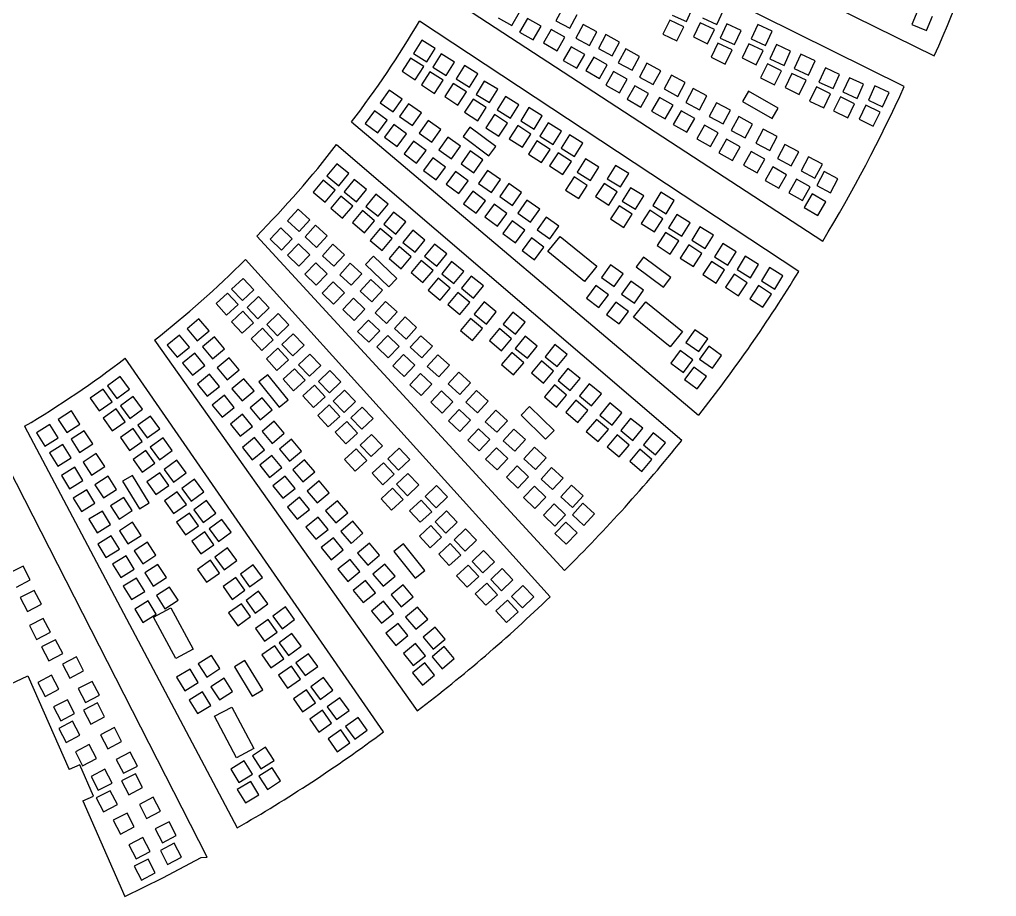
# Model space of a CAD drawing. Extents: x -234 to 632, y -244 to 547.
# Drawn here: x 349.9 to 598.8, y -241.4 to -17.9 of the extents above; entities that cross this region are included whole.
import ezdxf

# ---------------------------------------------------------------- set-up
doc = ezdxf.new("R2010")
doc.units = 0
doc.layers.get('0').update_dxf_attribs({"linetype": 'CONTINUOUS'})

msp = doc.modelspace()

# ---------------------------------------------------------------- linework, layer by layer
at = {"color": 7, "linetype": 'CONTINUOUS'}
for p, q in [((479.02, 24.02), (582.95, -27.07)), ((575.33, -34.9), (471.57, 16.55)), ((457.56, -11.04), (554.53, -74.37)), ((488.46, -14.66), (486.58, -18.19)), ((519.79, -18.39), (521.47, -14.76)), ((475.32, -19.42), (477.29, -15.94)), ((490.11, -20.07), (491.99, -16.54)), ((516.16, -16.72), (519.79, -18.39)), ((523.95, -17.41), (527.58, -19.09)), ((527.58, -19.09), (529.26, -15.45)), ((578.79, -15.46), (577.26, -19.15)), ((580.96, -20.69), (582.49, -16.99)), ((548.43, -82.12), (451.79, -18.29)), ((471.84, -17.45), (475.32, -19.42)), ((479.28, -17.57), (477.31, -21.05)), ((482.76, -19.54), (479.28, -17.57)), ((480.79, -23.02), (482.76, -19.54)), ((486.58, -18.19), (490.11, -20.07)), ((493.49, -19.1), (491.6, -22.63)), ((497.02, -20.99), (493.49, -19.1)), ((515.56, -17.98), (513.81, -21.58)), ((519.16, -19.74), (515.56, -17.98)), ((517.4, -23.33), (519.16, -19.74)), ((523.35, -18.68), (521.6, -22.27)), ((526.94, -20.43), (523.35, -18.68)), ((530.12, -18.95), (528.45, -22.59)), ((533.75, -20.63), (530.12, -18.95)), ((538.01, -19.14), (536.33, -22.78)), ((541.64, -20.82), (538.01, -19.14)), ((577.26, -19.15), (580.96, -20.69)), ((477.31, -21.05), (480.79, -23.02)), ((485.38, -20.36), (483.41, -23.84)), ((488.86, -22.33), (485.38, -20.36)), ((486.89, -25.81), (488.86, -22.33)), ((495.13, -24.52), (497.02, -20.99)), ((499.26, -21.71), (497.38, -25.24)), ((502.79, -23.59), (499.26, -21.71)), ((513.81, -21.58), (517.4, -23.33)), ((521.6, -22.27), (525.19, -24.02)), ((525.19, -24.02), (526.94, -20.43)), ((532.08, -24.26), (533.75, -20.63)), ((539.96, -24.45), (541.64, -20.82)), ((452.4, -23.1), (450.29, -26.5)), ((455.8, -25.21), (452.4, -23.1)), ((483.41, -23.84), (486.89, -25.81)), ((490.41, -24.81), (488.44, -28.29)), ((493.89, -26.78), (490.41, -24.81)), ((491.6, -22.63), (495.13, -24.52)), ((500.91, -27.12), (502.79, -23.59)), ((527.85, -23.85), (526.09, -27.45)), ((531.44, -25.61), (527.85, -23.85)), ((528.45, -22.59), (532.08, -24.26)), ((535.73, -24.04), (533.98, -27.64)), ((539.33, -25.79), (535.73, -24.04)), ((536.33, -22.78), (539.96, -24.45)), ((542.72, -24.26), (541.05, -27.89)), ((546.36, -25.93), (542.72, -24.26)), ((450.29, -26.5), (453.69, -28.61)), ((453.69, -28.61), (455.8, -25.21)), ((457.34, -26.58), (455.23, -29.98)), ((460.73, -28.69), (457.34, -26.58)), ((491.92, -30.26), (493.89, -26.78)), ((497.38, -25.24), (500.91, -27.12)), ((504.34, -25.37), (502.46, -28.9)), ((507.87, -27.26), (504.34, -25.37)), ((505.99, -30.79), (507.87, -27.26)), ((529.69, -29.2), (531.44, -25.61)), ((537.57, -29.39), (539.33, -25.79)), ((544.68, -29.56), (546.36, -25.93)), ((548.96, -26.7), (547.29, -30.34)), ((552.6, -28.38), (548.96, -26.7)), ((449.53, -27.69), (447.35, -31.04)), ((452.89, -29.87), (449.53, -27.69)), ((450.71, -33.22), (452.89, -29.87)), ((458.62, -32.09), (460.73, -28.69)), ((463.28, -29.56), (461.17, -32.96)), ((466.68, -31.67), (463.28, -29.56)), ((488.44, -28.29), (491.92, -30.26)), ((496.18, -27.41), (494.21, -30.89)), ((499.66, -29.38), (496.18, -27.41)), ((497.69, -32.86), (499.66, -29.38)), ((502.46, -28.9), (505.99, -30.79)), ((509.74, -29.02), (507.85, -32.55)), ((513.27, -30.9), (509.74, -29.02)), ((526.09, -27.45), (529.69, -29.2)), ((533.98, -27.64), (537.57, -29.39)), ((540.45, -29.16), (538.7, -32.75)), ((544.04, -30.91), (540.45, -29.16)), ((541.05, -27.89), (544.68, -29.56)), ((550.92, -32.01), (552.6, -28.38)), ((447.35, -31.04), (450.71, -33.22)), ((454.47, -31.16), (452.29, -34.52)), ((457.83, -33.34), (454.47, -31.16)), ((455.23, -29.98), (458.62, -32.09)), ((464.57, -35.07), (466.68, -31.67)), ((494.21, -30.89), (497.69, -32.86)), ((501.26, -31.08), (499.29, -34.56)), ((504.75, -33.05), (501.26, -31.08)), ((511.38, -34.43), (513.27, -30.9)), ((515.99, -32.02), (514.11, -35.55)), ((519.52, -33.91), (515.99, -32.02)), ((542.29, -34.5), (544.04, -30.91)), ((546.69, -31.6), (544.94, -35.2)), ((550.28, -33.35), (546.69, -31.6)), ((547.29, -30.34), (550.92, -32.01)), ((555.22, -30.15), (553.54, -33.79)), ((558.85, -31.83), (555.22, -30.15)), ((557.17, -35.46), (558.85, -31.83)), ((452.29, -34.52), (455.65, -36.7)), ((455.65, -36.7), (457.83, -33.34)), ((460.42, -34.14), (458.24, -37.49)), ((463.77, -36.32), (460.42, -34.14)), ((461.17, -32.96), (464.57, -35.07)), ((468.32, -33.53), (466.21, -36.93)), ((471.72, -35.64), (468.32, -33.53)), ((499.29, -34.56), (502.78, -36.53)), ((502.78, -36.53), (504.75, -33.05)), ((506.66, -34.72), (504.69, -38.2)), ((510.14, -36.69), (506.66, -34.72)), ((507.85, -32.55), (511.38, -34.43)), ((517.64, -37.44), (519.52, -33.91)), ((538.7, -32.75), (542.29, -34.5)), ((548.53, -36.95), (550.28, -33.35)), ((553.54, -33.79), (557.17, -35.46)), ((561.33, -32.68), (559.65, -36.31)), ((564.96, -34.35), (561.33, -32.68)), ((563.28, -37.99), (564.96, -34.35)), ((567.84, -34.8), (566.16, -38.43)), ((571.47, -36.48), (567.84, -34.8)), ((444.1, -35.85), (441.79, -39.12)), ((447.37, -38.16), (444.1, -35.85)), ((461.59, -39.67), (463.77, -36.32)), ((466.21, -36.93), (469.61, -39.04)), ((469.61, -39.04), (471.72, -35.64)), ((508.17, -40.17), (510.14, -36.69)), ((514.11, -35.55), (517.64, -37.44)), ((521.52, -35.46), (519.63, -38.99)), ((525.05, -37.34), (521.52, -35.46)), ((535.61, -36.09), (534.08, -38.77)), ((543.18, -40.42), (535.61, -36.09)), ((544.94, -35.2), (548.53, -36.95)), ((552.94, -35.05), (551.19, -38.65)), ((556.54, -36.8), (552.94, -35.05)), ((554.78, -40.4), (556.54, -36.8)), ((559.65, -36.31), (563.28, -37.99)), ((569.8, -40.11), (571.47, -36.48)), ((441.79, -39.12), (445.06, -41.43)), ((445.06, -41.43), (447.37, -38.16)), ((449.04, -39.33), (446.73, -42.6)), ((452.31, -41.63), (449.04, -39.33)), ((458.24, -37.49), (461.59, -39.67)), ((465.46, -38.12), (463.28, -41.47)), ((468.81, -40.3), (465.46, -38.12)), ((473.74, -37.52), (471.63, -40.92)), ((477.14, -39.63), (473.74, -37.52)), ((475.03, -43.03), (477.14, -39.63)), ((504.69, -38.2), (508.17, -40.17)), ((512.91, -37.73), (510.94, -41.21)), ((516.4, -39.7), (512.91, -37.73)), ((514.43, -43.18), (516.4, -39.7)), ((519.63, -38.99), (523.16, -40.87)), ((523.16, -40.87), (525.05, -37.34)), ((527.51, -39.06), (525.63, -42.59)), ((531.04, -40.95), (527.51, -39.06)), ((534.08, -38.77), (541.64, -43.1)), ((551.19, -38.65), (554.78, -40.4)), ((559.05, -37.58), (557.3, -41.17)), ((562.65, -39.33), (559.05, -37.58)), ((560.9, -42.93), (562.65, -39.33)), ((565.56, -39.7), (563.81, -43.3)), ((569.16, -41.45), (565.56, -39.7)), ((566.16, -38.43), (569.8, -40.11)), ((440.34, -41.13), (437.96, -44.35)), ((443.55, -43.52), (440.34, -41.13)), ((450, -44.9), (452.31, -41.63)), ((463.28, -41.47), (466.63, -43.65)), ((466.63, -43.65), (468.81, -40.3)), ((470.88, -42.1), (468.7, -45.45)), ((474.23, -44.28), (470.88, -42.1)), ((471.63, -40.92), (475.03, -43.03)), ((479.69, -40.31), (477.58, -43.71)), ((483.09, -42.42), (479.69, -40.31)), ((510.94, -41.21), (514.43, -43.18)), ((518.44, -41.16), (516.47, -44.64)), ((521.92, -43.13), (518.44, -41.16)), ((529.16, -44.47), (531.04, -40.95)), ((541.64, -43.1), (543.18, -40.42)), ((557.3, -41.17), (560.9, -42.93)), ((567.41, -45.05), (569.16, -41.45)), ((434.5, -43.94), (522.93, -118.72)), ((437.96, -44.35), (441.17, -46.73)), ((441.17, -46.73), (443.55, -43.52)), ((445.28, -44.61), (442.89, -47.82)), ((448.49, -46.99), (445.28, -44.61)), ((446.73, -42.6), (450, -44.9)), ((454.01, -43.57), (451.71, -46.84)), ((457.28, -45.88), (454.01, -43.57)), ((472.05, -47.63), (474.23, -44.28)), ((477.58, -43.71), (480.98, -45.82)), ((480.98, -45.82), (483.09, -42.42)), ((484.58, -44.21), (482.47, -47.61)), ((487.98, -46.32), (484.58, -44.21)), ((516.47, -44.64), (519.95, -46.61)), ((519.95, -46.61), (521.92, -43.13)), ((524.43, -44.77), (522.46, -48.25)), ((527.91, -46.74), (524.43, -44.77)), ((525.63, -42.59), (529.16, -44.47)), ((533.14, -42.62), (531.25, -46.15)), ((536.67, -44.51), (533.14, -42.62)), ((534.78, -48.03), (536.67, -44.51)), ((563.81, -43.3), (567.41, -45.05)), ((446.11, -50.2), (448.49, -46.99)), ((451.71, -46.84), (454.98, -49.15)), ((454.98, -49.15), (457.28, -45.88)), ((464.66, -45.31), (462.91, -47.64)), ((471.24, -50.23), (464.66, -45.31)), ((468.7, -45.45), (472.05, -47.63)), ((476.83, -44.9), (474.65, -48.25)), ((480.19, -47.08), (476.83, -44.9)), ((478.01, -50.43), (480.19, -47.08)), ((485.87, -49.72), (487.98, -46.32)), ((490.01, -47.25), (487.9, -50.64)), ((493.41, -49.36), (490.01, -47.25)), ((525.94, -50.22), (527.91, -46.74)), ((531.25, -46.15), (534.78, -48.03)), ((539.39, -45.82), (537.51, -49.35)), ((542.92, -47.7), (539.39, -45.82)), ((518.6, -125.16), (430.69, -49.76)), ((442.89, -47.82), (446.11, -50.2)), ((450.26, -48.86), (447.87, -52.07)), ((453.47, -51.24), (450.26, -48.86)), ((459, -47.82), (456.7, -51.09)), ((462.27, -50.12), (459, -47.82)), ((462.91, -47.64), (469.49, -52.57)), ((474.65, -48.25), (478.01, -50.43)), ((481.72, -48.79), (479.54, -52.15)), ((485.07, -50.97), (481.72, -48.79)), ((482.47, -47.61), (485.87, -49.72)), ((491.3, -52.75), (493.41, -49.36)), ((522.46, -48.25), (525.94, -50.22)), ((530.06, -48.33), (528.09, -51.81)), ((533.54, -50.29), (530.06, -48.33)), ((537.51, -49.35), (541.04, -51.23)), ((541.04, -51.23), (542.92, -47.7)), ((544.89, -49.73), (543.01, -53.26)), ((548.42, -51.62), (544.89, -49.73)), ((447.87, -52.07), (451.08, -54.45)), ((451.08, -54.45), (453.47, -51.24)), ((456.7, -51.09), (459.97, -53.39)), ((459.97, -53.39), (462.27, -50.12)), ((464.71, -51.34), (462.41, -54.61)), ((467.98, -53.64), (464.71, -51.34)), ((469.49, -52.57), (471.24, -50.23)), ((479.54, -52.15), (482.89, -54.33)), ((482.89, -54.33), (485.07, -50.97)), ((487.14, -51.83), (484.96, -55.18)), ((490.5, -54.01), (487.14, -51.83)), ((487.9, -50.64), (491.3, -52.75)), ((528.09, -51.81), (531.57, -53.78)), ((531.57, -53.78), (533.54, -50.29)), ((536.31, -51.52), (534.34, -55.01)), ((539.79, -53.49), (536.31, -51.52)), ((546.54, -55.15), (548.42, -51.62)), ((430.7, -54.61), (428.18, -57.72)), ((433.8, -57.13), (430.7, -54.61)), ((455.24, -53.1), (452.86, -56.31)), ((458.46, -55.48), (455.24, -53.1)), ((462.41, -54.61), (465.68, -56.91)), ((465.68, -56.91), (467.98, -53.64)), ((488.32, -57.36), (490.5, -54.01)), ((494.06, -53.39), (491.95, -56.79)), ((497.46, -55.5), (494.06, -53.39)), ((537.82, -56.98), (539.79, -53.49)), ((543.01, -53.26), (546.54, -55.15)), ((550.91, -52.87), (549.03, -56.4)), ((554.44, -54.76), (550.91, -52.87)), ((552.56, -58.28), (554.44, -54.76)), ((431.29, -60.24), (433.8, -57.13)), ((452.86, -56.31), (456.07, -58.69)), ((456.07, -58.69), (458.46, -55.48)), ((460.96, -56.62), (458.57, -59.84)), ((464.17, -59.01), (460.96, -56.62)), ((469.15, -56.37), (466.85, -59.64)), ((472.42, -58.67), (469.15, -56.37)), ((484.96, -55.18), (488.32, -57.36)), ((491.95, -56.79), (495.35, -58.9)), ((495.35, -58.9), (497.46, -55.5)), ((501.7, -55.04), (499.59, -58.44)), ((505.1, -57.15), (501.7, -55.04)), ((502.99, -60.55), (505.1, -57.15)), ((534.34, -55.01), (537.82, -56.98)), ((541.81, -55.44), (539.84, -58.92)), ((545.29, -57.41), (541.81, -55.44)), ((549.03, -56.4), (552.56, -58.28)), ((554.89, -56.63), (553.01, -60.16)), ((558.42, -58.51), (554.89, -56.63)), ((427.28, -58.8), (424.7, -61.85)), ((430.34, -61.38), (427.28, -58.8)), ((428.18, -57.72), (431.29, -60.24)), ((435.16, -58.67), (432.64, -61.78)), ((438.27, -61.19), (435.16, -58.67)), ((461.79, -62.22), (464.17, -59.01)), ((466.85, -59.64), (470.12, -61.94)), ((470.12, -61.94), (472.42, -58.67)), ((474.56, -59.67), (472.26, -62.94)), ((477.83, -61.97), (474.56, -59.67)), ((491.19, -57.98), (489.01, -61.33)), ((494.55, -60.16), (491.19, -57.98)), ((498.84, -59.62), (496.66, -62.97)), ((502.19, -61.8), (498.84, -59.62)), ((499.59, -58.44), (502.99, -60.55)), ((539.84, -58.92), (543.32, -60.89)), ((543.32, -60.89), (545.29, -57.41)), ((547.83, -58.58), (545.87, -62.06)), ((551.32, -60.55), (547.83, -58.58)), ((556.54, -62.04), (558.42, -58.51)), ((424.7, -61.85), (427.76, -64.44)), ((427.76, -64.44), (430.34, -61.38)), ((432.64, -61.78), (435.75, -64.3)), ((435.75, -64.3), (438.27, -61.19)), ((458.57, -59.84), (461.79, -62.22)), ((465.4, -61.65), (463.01, -64.86)), ((468.61, -64.04), (465.4, -61.65)), ((475.53, -65.24), (477.83, -61.97)), ((489.01, -61.33), (492.37, -63.51)), ((492.37, -63.51), (494.55, -60.16)), ((500.01, -65.15), (502.19, -61.8)), ((505.53, -60.73), (503.42, -64.13)), ((508.93, -62.84), (505.53, -60.73)), ((513.33, -61.89), (511.22, -65.28)), ((516.73, -64), (513.33, -61.89)), ((545.87, -62.06), (549.35, -64.03)), ((549.35, -64.03), (551.32, -60.55)), ((553.01, -60.16), (556.54, -62.04)), ((431.75, -62.86), (429.17, -65.92)), ((434.8, -65.45), (431.75, -62.86)), ((440.69, -62.37), (438.17, -65.48)), ((443.79, -64.89), (440.69, -62.37)), ((466.23, -67.25), (468.61, -64.04)), ((472.26, -62.94), (475.53, -65.24)), ((479.16, -63.93), (476.85, -67.2)), ((482.43, -66.23), (479.16, -63.93)), ((496.66, -62.97), (500.01, -65.15)), ((503.42, -64.13), (506.82, -66.24)), ((506.82, -66.24), (508.93, -62.84)), ((514.62, -67.39), (516.73, -64)), ((551.81, -62.33), (549.84, -65.81)), ((555.29, -64.3), (551.81, -62.33)), ((553.32, -67.78), (555.29, -64.3)), ((420.87, -66.22), (418.17, -69.18)), ((423.83, -68.92), (420.87, -66.22)), ((429.17, -65.92), (432.22, -68.5)), ((432.22, -68.5), (434.8, -65.45)), ((437.27, -66.56), (434.69, -69.62)), ((440.33, -69.14), (437.27, -66.56)), ((438.17, -65.48), (441.28, -68)), ((441.28, -68), (443.79, -64.89)), ((445.19, -66.95), (442.68, -70.05)), ((448.3, -69.46), (445.19, -66.95)), ((463.01, -64.86), (466.23, -67.25)), ((470.81, -64.95), (468.42, -68.16)), ((474.02, -67.33), (470.81, -64.95)), ((476.85, -67.2), (480.12, -69.5)), ((480.12, -69.5), (482.43, -66.23)), ((502.67, -65.31), (500.49, -68.67)), ((506.02, -67.49), (502.67, -65.31)), ((510.47, -66.47), (508.29, -69.82)), ((513.82, -68.65), (510.47, -66.47)), ((511.22, -65.28), (514.62, -67.39)), ((549.84, -65.81), (553.32, -67.78)), ((418.17, -69.18), (421.13, -71.87)), ((421.13, -71.87), (423.83, -68.92)), ((434.69, -69.62), (437.75, -72.2)), ((437.75, -72.2), (440.33, -69.14)), ((445.78, -72.57), (448.3, -69.46)), ((468.42, -68.16), (471.64, -70.54)), ((471.64, -70.54), (474.02, -67.33)), ((475.4, -69.21), (473.01, -72.42)), ((478.61, -71.59), (475.4, -69.21)), ((484.06, -68.21), (481.76, -71.48)), ((487.33, -70.51), (484.06, -68.21)), ((500.49, -68.67), (503.84, -70.85)), ((503.84, -70.85), (506.02, -67.49)), ((511.64, -72), (513.82, -68.65)), ((517.38, -67.54), (515.27, -70.94)), ((520.78, -69.65), (517.38, -67.54)), ((518.67, -73.05), (520.78, -69.65)), ((416.48, -70.99), (413.72, -73.88)), ((419.37, -73.76), (416.48, -70.99)), ((425.33, -70.29), (422.64, -73.24)), ((428.29, -72.98), (425.33, -70.29)), ((441.78, -71.14), (439.2, -74.19)), ((444.84, -73.72), (441.78, -71.14)), ((442.68, -70.05), (445.78, -72.57)), ((450.07, -71.58), (447.55, -74.68)), ((453.18, -74.09), (450.07, -71.58)), ((476.23, -74.81), (478.61, -71.59)), ((481.76, -71.48), (485.03, -73.78)), ((485.03, -73.78), (487.33, -70.51)), ((508.29, -69.82), (511.64, -72)), ((514.52, -72.12), (512.34, -75.48)), ((517.87, -74.3), (514.52, -72.12)), ((515.27, -70.94), (518.67, -73.05)), ((523.27, -70.74), (521.16, -74.14)), ((526.67, -72.85), (523.27, -70.74)), ((410.33, -73.05), (488.74, -158.29)), ((413.72, -73.88), (416.61, -76.65)), ((416.61, -76.65), (419.37, -73.76)), ((422.64, -73.24), (425.6, -75.94)), ((425.6, -75.94), (428.29, -72.98)), ((439.2, -74.19), (442.25, -76.77)), ((442.25, -76.77), (444.84, -73.72)), ((450.66, -77.2), (453.18, -74.09)), ((473.01, -72.42), (476.23, -74.81)), ((480.3, -73.49), (477.92, -76.7)), ((483.52, -75.87), (480.3, -73.49)), ((484.5, -77.03), (487.65, -73.15)), ((487.65, -73.15), (496.96, -80.72)), ((515.69, -77.66), (517.87, -74.3)), ((521.16, -74.14), (524.56, -76.25)), ((524.56, -76.25), (526.67, -72.85)), ((420.95, -75.06), (418.18, -77.95)), ((423.84, -77.82), (420.95, -75.06)), ((429.74, -75.12), (427.05, -78.08)), ((432.7, -77.82), (429.74, -75.12)), ((446.66, -75.76), (444.08, -78.82)), ((449.71, -78.35), (446.66, -75.76)), ((447.55, -74.68), (450.66, -77.2)), ((455.63, -75.09), (453.11, -78.2)), ((458.74, -77.61), (455.63, -75.09)), ((477.92, -76.7), (481.13, -79.09)), ((481.13, -79.09), (483.52, -75.87)), ((493.81, -84.6), (484.5, -77.03)), ((512.34, -75.48), (515.69, -77.66)), ((520.41, -75.32), (518.23, -78.67)), ((523.77, -77.5), (520.41, -75.32)), ((529.05, -74.93), (526.94, -78.33)), ((532.45, -77.04), (529.05, -74.93)), ((530.34, -80.44), (532.45, -77.04)), ((485.07, -165.02), (407.45, -79.06)), ((418.18, -77.95), (421.07, -80.71)), ((421.07, -80.71), (423.84, -77.82)), ((427.05, -78.08), (430, -80.77)), ((430, -80.77), (432.7, -77.82)), ((440.09, -78.17), (438.06, -80.27)), ((446.01, -83.88), (440.09, -78.17)), ((444.08, -78.82), (447.13, -81.4)), ((447.13, -81.4), (449.71, -78.35)), ((452.22, -79.28), (449.64, -82.34)), ((455.27, -81.87), (452.22, -79.28)), ((453.11, -78.2), (456.22, -80.72)), ((456.22, -80.72), (458.74, -77.61)), ((459.99, -79.57), (457.47, -82.68)), ((463.1, -82.09), (459.99, -79.57)), ((508.86, -78.41), (507.01, -80.88)), ((515.84, -83.63), (508.86, -78.41)), ((518.23, -78.67), (521.59, -80.85)), ((521.59, -80.85), (523.77, -77.5)), ((526.19, -79.51), (524.01, -82.87)), ((529.55, -81.69), (526.19, -79.51)), ((526.94, -78.33), (530.34, -80.44)), ((534.81, -78.19), (532.7, -81.59)), ((538.21, -80.3), (534.81, -78.19)), ((425.35, -79.89), (422.59, -82.78)), ((428.24, -82.66), (425.35, -79.89)), ((434.16, -79.95), (431.47, -82.91)), ((437.12, -82.65), (434.16, -79.95)), ((438.06, -80.27), (443.98, -85.98)), ((452.69, -84.92), (455.27, -81.87)), ((460.58, -85.19), (463.1, -82.09)), ((496.96, -80.72), (493.81, -84.6)), ((500.46, -80.36), (498.16, -83.63)), ((503.73, -82.67), (500.46, -80.36)), ((507.01, -80.88), (513.99, -86.1)), ((527.37, -85.05), (529.55, -81.69)), ((532.7, -81.59), (536.1, -83.7)), ((536.1, -83.7), (538.21, -80.3)), ((541.01, -81.1), (538.9, -84.49)), ((544.41, -83.2), (541.01, -81.1)), ((406.84, -83.87), (403.94, -86.63)), ((409.6, -86.76), (406.84, -83.87)), ((422.59, -82.78), (425.48, -85.55)), ((425.48, -85.55), (428.24, -82.66)), ((431.47, -82.91), (434.42, -85.6)), ((434.42, -85.6), (437.12, -82.65)), ((439.39, -84.16), (436.69, -87.12)), ((442.35, -86.86), (439.39, -84.16)), ((443.98, -85.98), (446.01, -83.88)), ((449.64, -82.34), (452.69, -84.92)), ((456.58, -83.76), (454, -86.81)), ((459.63, -86.34), (456.58, -83.76)), ((457.47, -82.68), (460.58, -85.19)), ((465, -83.26), (462.48, -86.37)), ((468.1, -85.78), (465, -83.26)), ((498.16, -83.63), (501.43, -85.94)), ((501.43, -85.94), (503.73, -82.67)), ((505.61, -84.59), (503.31, -87.86)), ((508.88, -86.89), (505.61, -84.59)), ((513.99, -86.1), (515.84, -83.63)), ((524.01, -82.87), (527.37, -85.05)), ((531.95, -82.77), (529.77, -86.12)), ((535.3, -84.95), (531.95, -82.77)), ((538.9, -84.49), (542.3, -86.6)), ((542.3, -86.6), (544.41, -83.2)), ((403.94, -86.63), (406.71, -89.52)), ((406.71, -89.52), (409.6, -86.76)), ((429.77, -84.72), (427.01, -87.61)), ((432.66, -87.49), (429.77, -84.72)), ((439.65, -89.81), (442.35, -86.86)), ((454, -86.81), (457.05, -89.4)), ((457.05, -89.4), (459.63, -86.34)), ((462.48, -86.37), (465.59, -88.89)), ((465.59, -88.89), (468.1, -85.78)), ((496.71, -85.64), (494.32, -88.86)), ((499.92, -88.03), (496.71, -85.64)), ((506.58, -90.16), (508.88, -86.89)), ((529.77, -86.12), (533.12, -88.3)), ((533.12, -88.3), (535.3, -84.95)), ((538.15, -85.68), (535.97, -89.03)), ((541.5, -87.86), (538.15, -85.68)), ((402.92, -87.59), (399.97, -90.29)), ((405.62, -90.54), (402.92, -87.59)), ((410.75, -88.47), (407.86, -91.23)), ((413.51, -91.36), (410.75, -88.47)), ((427.01, -87.61), (429.9, -90.38)), ((429.9, -90.38), (432.66, -87.49)), ((435, -88.93), (432.23, -91.82)), ((437.89, -91.7), (435, -88.93)), ((436.69, -87.12), (439.65, -89.81)), ((461.58, -87.45), (459, -90.5)), ((464.64, -90.03), (461.58, -87.45)), ((494.32, -88.86), (497.53, -91.24)), ((497.53, -91.24), (499.92, -88.03)), ((503.31, -87.86), (506.58, -90.16)), ((535.97, -89.03), (539.32, -91.21)), ((539.32, -91.21), (541.5, -87.86)), ((399.97, -90.29), (402.67, -93.24)), ((402.67, -93.24), (405.62, -90.54)), ((407.86, -91.23), (410.62, -94.12)), ((410.62, -94.12), (413.51, -91.36)), ((432.23, -91.82), (435.12, -94.59)), ((435.12, -94.59), (437.89, -91.7)), ((443.17, -89.71), (440.47, -92.67)), ((446.12, -92.4), (443.17, -89.71)), ((459, -90.5), (462.06, -93.09)), ((462.06, -93.09), (464.64, -90.03)), ((468.25, -89.86), (465.73, -92.97)), ((471.35, -92.38), (468.25, -89.86)), ((501.85, -89.87), (499.47, -93.08)), ((505.07, -92.25), (501.85, -89.87)), ((506.33, -93.72), (509.49, -89.84)), ((509.49, -89.84), (518.8, -97.41)), ((395.61, -94.14), (392.57, -96.73)), ((398.2, -97.18), (395.61, -94.14)), ((406.83, -92.19), (403.88, -94.89)), ((409.53, -95.14), (406.83, -92.19)), ((415.76, -92.84), (412.87, -95.6)), ((418.52, -95.73), (415.76, -92.84)), ((438.78, -94.48), (436.01, -97.37)), ((441.67, -97.24), (438.78, -94.48)), ((440.47, -92.67), (443.43, -95.36)), ((443.43, -95.36), (446.12, -92.4)), ((448.12, -93.65), (445.43, -96.61)), ((451.08, -96.35), (448.12, -93.65)), ((464.83, -94.05), (462.25, -97.11)), ((467.89, -96.64), (464.83, -94.05)), ((465.73, -92.97), (468.84, -95.49)), ((468.84, -95.49), (471.35, -92.38)), ((475.62, -92.45), (473.11, -95.56)), ((478.73, -94.97), (475.62, -92.45)), ((499.47, -93.08), (502.68, -95.46)), ((502.68, -95.46), (505.07, -92.25)), ((515.65, -101.29), (506.33, -93.72)), ((392.57, -96.73), (395.16, -99.77)), ((403.88, -94.89), (406.58, -97.84)), ((406.58, -97.84), (409.53, -95.14)), ((411.84, -96.56), (408.89, -99.26)), ((414.54, -99.51), (411.84, -96.56)), ((412.87, -95.6), (415.63, -98.49)), ((415.63, -98.49), (418.52, -95.73)), ((445.43, -96.61), (448.39, -99.3)), ((448.39, -99.3), (451.08, -96.35)), ((465.31, -99.69), (467.89, -96.64)), ((472.21, -96.64), (469.63, -99.7)), ((475.27, -99.22), (472.21, -96.64)), ((473.11, -95.56), (476.22, -98.08)), ((476.22, -98.08), (478.73, -94.97)), ((521.99, -96.95), (519.69, -100.22)), ((525.26, -99.25), (521.99, -96.95)), ((390.65, -98.31), (387.54, -100.83)), ((393.17, -101.42), (390.65, -98.31)), ((395.16, -99.77), (398.2, -97.18)), ((399.53, -98.74), (396.48, -101.33)), ((402.12, -101.78), (399.53, -98.74)), ((408.89, -99.26), (411.59, -102.21)), ((411.59, -102.21), (414.54, -99.51)), ((419.65, -97.95), (416.76, -100.71)), ((422.41, -100.84), (419.65, -97.95)), ((436.01, -97.37), (438.9, -100.13)), ((438.9, -100.13), (441.67, -97.24)), ((443.73, -98.42), (440.97, -101.31)), ((446.62, -101.19), (443.73, -98.42)), ((452.15, -98.46), (449.45, -101.41)), ((455.1, -101.15), (452.15, -98.46)), ((462.25, -97.11), (465.31, -99.69)), ((472.69, -102.28), (475.27, -99.22)), ((478.71, -98.58), (476.19, -101.69)), ((481.82, -101.09), (478.71, -98.58)), ((518.8, -97.41), (515.65, -101.29)), ((522.96, -102.52), (525.26, -99.25)), ((384.29, -99.57), (451.23, -194.08)), ((387.54, -100.83), (390.06, -103.94)), ((390.06, -103.94), (393.17, -101.42)), ((396.48, -101.33), (399.07, -104.37)), ((399.07, -104.37), (402.12, -101.78)), ((415.73, -101.67), (412.78, -104.37)), ((418.43, -104.62), (415.73, -101.67)), ((416.76, -100.71), (419.52, -103.6)), ((419.52, -103.6), (422.41, -100.84)), ((440.97, -101.31), (443.86, -104.08)), ((443.86, -104.08), (446.62, -101.19)), ((449.45, -101.41), (452.41, -104.11)), ((452.41, -104.11), (455.1, -101.15)), ((469.63, -99.7), (472.69, -102.28)), ((476.19, -101.69), (479.3, -104.2)), ((479.3, -104.2), (481.82, -101.09)), ((486.31, -100.7), (483.79, -103.81)), ((489.41, -103.22), (486.31, -100.7)), ((519.69, -100.22), (522.96, -102.52)), ((525.48, -101.16), (523.17, -104.43)), ((528.75, -103.47), (525.48, -101.16)), ((442.65, -199.47), (376.79, -104.2)), ((394.57, -102.91), (391.46, -105.42)), ((397.08, -106.02), (394.57, -102.91)), ((403.28, -104.09), (400.24, -106.68)), ((405.87, -107.14), (403.28, -104.09)), ((412.78, -104.37), (415.48, -107.32)), ((423.9, -103.16), (421, -105.92)), ((426.66, -106.05), (423.9, -103.16)), ((447.76, -103.23), (444.99, -106.12)), ((450.65, -105.99), (447.76, -103.23)), ((456.48, -103.32), (453.78, -106.27)), ((459.43, -106.01), (456.48, -103.32)), ((475.3, -102.77), (472.72, -105.82)), ((478.35, -105.35), (475.3, -102.77)), ((483.79, -103.81), (486.9, -106.33)), ((486.9, -106.33), (489.41, -103.22)), ((518.23, -102.23), (515.85, -105.44)), ((521.45, -104.61), (518.23, -102.23)), ((523.17, -104.43), (526.44, -106.74)), ((526.44, -106.74), (528.75, -103.47)), ((391.46, -105.42), (393.97, -108.53)), ((393.97, -108.53), (397.08, -106.02)), ((400.24, -106.68), (402.83, -109.73)), ((415.48, -107.32), (418.43, -104.62)), ((419.98, -106.88), (417.03, -109.58)), ((422.68, -109.83), (419.98, -106.88)), ((421, -105.92), (423.77, -108.81)), ((423.77, -108.81), (426.66, -106.05)), ((444.99, -106.12), (447.88, -108.88)), ((447.88, -108.88), (450.65, -105.99)), ((453.78, -106.27), (456.74, -108.97)), ((456.74, -108.97), (459.43, -106.01)), ((472.72, -105.82), (475.77, -108.4)), ((475.77, -108.4), (478.35, -105.35)), ((482.89, -104.89), (480.31, -107.94)), ((485.95, -107.47), (482.89, -104.89)), ((489.62, -106.82), (487.1, -109.92)), ((492.73, -109.33), (489.62, -106.82)), ((515.85, -105.44), (519.06, -107.82)), ((519.06, -107.82), (521.45, -104.61)), ((521.72, -106.44), (519.34, -109.66)), ((524.93, -108.83), (521.72, -106.44)), ((375.56, -108.89), (372.34, -111.26)), ((377.93, -112.12), (375.56, -108.89)), ((398.32, -108.27), (395.21, -110.78)), ((400.84, -111.38), (398.32, -108.27)), ((402.83, -109.73), (405.87, -107.14)), ((407.05, -109.45), (404, -112.04)), ((409.64, -112.49), (407.05, -109.45)), ((413.16, -108.43), (410.88, -110.26)), ((418.3, -114.85), (413.16, -108.43)), ((428.96, -107.36), (426.07, -110.12)), ((431.73, -110.25), (428.96, -107.36)), ((452.09, -108.09), (449.32, -110.98)), ((454.98, -110.85), (452.09, -108.09)), ((461.8, -107.77), (459.11, -110.73)), ((464.76, -110.46), (461.8, -107.77)), ((480.31, -107.94), (483.37, -110.53)), ((483.37, -110.53), (485.95, -107.47)), ((490.21, -112.44), (492.73, -109.33)), ((522.55, -112.04), (524.93, -108.83)), ((372.34, -111.26), (374.7, -114.48)), ((395.21, -110.78), (397.73, -113.89)), ((397.73, -113.89), (400.84, -111.38)), ((410.88, -110.26), (416.02, -116.67)), ((417.03, -109.58), (419.73, -112.53)), ((419.73, -112.53), (422.68, -109.83)), ((425.05, -111.08), (422.1, -113.78)), ((427.75, -114.03), (425.05, -111.08)), ((426.07, -110.12), (428.84, -113.01)), ((428.84, -113.01), (431.73, -110.25)), ((449.32, -110.98), (452.21, -113.74)), ((452.21, -113.74), (454.98, -110.85)), ((459.11, -110.73), (462.06, -113.42)), ((462.06, -113.42), (464.76, -110.46)), ((486.21, -111.01), (483.63, -114.06)), ((489.26, -113.59), (486.21, -111.01)), ((487.1, -109.92), (490.21, -112.44)), ((495.07, -110.72), (492.55, -113.83)), ((498.18, -113.24), (495.07, -110.72)), ((519.34, -109.66), (522.55, -112.04)), ((371.2, -112.08), (367.92, -114.37)), ((367.92, -114.37), (370.22, -117.65)), ((373.49, -115.35), (371.2, -112.08)), ((374.7, -114.48), (377.93, -112.12)), ((378.85, -113.96), (375.62, -116.32)), ((381.21, -117.18), (378.85, -113.96)), ((402.09, -113.62), (398.98, -116.13)), ((404.61, -116.73), (402.09, -113.62)), ((404, -112.04), (406.59, -115.08)), ((406.59, -115.08), (409.64, -112.49)), ((411.7, -114.29), (408.65, -116.88)), ((414.29, -117.34), (411.7, -114.29)), ((422.1, -113.78), (424.8, -116.73)), ((424.8, -116.73), (427.75, -114.03)), ((432.72, -112.35), (429.83, -115.11)), ((435.49, -115.24), (432.72, -112.35)), ((457.41, -112.54), (454.65, -115.43)), ((460.3, -115.31), (457.41, -112.54)), ((466.31, -112.46), (463.62, -115.41)), ((469.27, -115.15), (466.31, -112.46)), ((483.63, -114.06), (486.68, -116.64)), ((486.68, -116.64), (489.26, -113.59)), ((492.55, -113.83), (495.66, -116.35)), ((495.66, -116.35), (498.18, -113.24)), ((370.22, -117.65), (373.49, -115.35)), ((375.62, -116.32), (377.99, -119.55)), ((398.98, -116.13), (401.5, -119.25)), ((401.5, -119.25), (404.61, -116.73)), ((408.65, -116.88), (411.24, -119.93)), ((416.02, -116.67), (418.3, -114.85)), ((428.81, -116.07), (425.86, -118.77)), ((431.51, -119.02), (428.81, -116.07)), ((429.83, -115.11), (432.59, -118)), ((432.59, -118), (435.49, -115.24)), ((437.22, -116.65), (434.32, -119.41)), ((439.98, -119.54), (437.22, -116.65)), ((454.65, -115.43), (457.54, -118.2)), ((457.54, -118.2), (460.3, -115.31)), ((463.62, -115.41), (466.57, -118.11)), ((466.57, -118.11), (469.27, -115.15)), ((479.81, -116.53), (477.67, -118.75)), ((486.08, -122.59), (479.81, -116.53)), ((491.66, -114.91), (489.07, -117.97)), ((494.71, -117.49), (491.66, -114.91)), ((500.28, -115.6), (497.76, -118.71)), ((503.39, -118.12), (500.28, -115.6)), ((363.11, -117.62), (359.75, -119.8)), ((365.28, -120.98), (363.11, -117.62)), ((374.48, -117.14), (371.21, -119.44)), ((371.21, -119.44), (373.51, -122.71)), ((376.78, -120.41), (374.48, -117.14)), ((377.99, -119.55), (381.21, -117.18)), ((383.25, -118.94), (380.02, -121.3)), ((385.62, -122.16), (383.25, -118.94)), ((406.74, -118.46), (403.63, -120.98)), ((409.26, -121.57), (406.74, -118.46)), ((411.24, -119.93), (414.29, -117.34)), ((425.86, -118.77), (428.56, -121.72)), ((428.56, -121.72), (431.51, -119.02)), ((434.32, -119.41), (437.09, -122.3)), ((461.92, -117.23), (459.16, -120.12)), ((464.81, -119.99), (461.92, -117.23)), ((471.23, -117.42), (468.54, -120.38)), ((474.19, -120.12), (471.23, -117.42)), ((477.67, -118.75), (483.94, -124.81)), ((489.07, -117.97), (492.13, -120.55)), ((492.13, -120.55), (494.71, -117.49)), ((497.76, -118.71), (500.87, -121.23)), ((500.87, -121.23), (503.39, -118.12)), ((351.18, -121.55), (405.34, -223.92)), ((357.65, -121.12), (354.24, -123.21)), ((359.74, -124.53), (357.65, -121.12)), ((359.75, -119.8), (361.92, -123.15)), ((361.92, -123.15), (365.28, -120.98)), ((373.51, -122.71), (376.78, -120.41)), ((380.02, -121.3), (382.39, -124.53)), ((403.63, -120.98), (406.15, -124.09)), ((406.15, -124.09), (409.26, -121.57)), ((414.74, -120.27), (411.7, -122.86)), ((417.33, -123.32), (414.74, -120.27)), ((433.3, -120.37), (430.35, -123.07)), ((436, -123.32), (433.3, -120.37)), ((437.09, -122.3), (439.98, -119.54)), ((459.16, -120.12), (462.05, -122.88)), ((462.05, -122.88), (464.81, -119.99)), ((468.54, -120.38), (471.5, -123.08)), ((471.5, -123.08), (474.19, -120.12)), ((496.87, -119.79), (494.28, -122.85)), ((499.92, -122.38), (496.87, -119.79)), ((505.58, -119.56), (503.06, -122.66)), ((508.69, -122.07), (505.58, -119.56)), ((354.24, -123.21), (356.33, -126.62)), ((366.39, -122.69), (363.03, -124.86)), ((368.57, -126.05), (366.39, -122.69)), ((378.88, -122.12), (375.61, -124.42)), ((375.61, -124.42), (377.91, -127.69)), ((381.18, -125.4), (378.88, -122.12)), ((382.39, -124.53), (385.62, -122.16)), ((409.79, -124.44), (406.67, -126.96)), ((412.3, -127.55), (409.79, -124.44)), ((411.7, -122.86), (414.29, -125.91)), ((414.29, -125.91), (417.33, -123.32)), ((430.35, -123.07), (433.05, -126.02)), ((433.05, -126.02), (436, -123.32)), ((439.6, -123.61), (436.71, -126.37)), ((442.36, -126.5), (439.6, -123.61)), ((466.84, -122.2), (464.08, -125.09)), ((469.73, -124.96), (466.84, -122.2)), ((475.81, -122.26), (473.12, -125.22)), ((478.77, -124.95), (475.81, -122.26)), ((483.94, -124.81), (486.08, -122.59)), ((494.28, -122.85), (497.34, -125.43)), ((497.34, -125.43), (499.92, -122.38)), ((502.17, -123.74), (499.59, -126.8)), ((505.22, -126.33), (502.17, -123.74)), ((503.06, -122.66), (506.17, -125.18)), ((506.17, -125.18), (508.69, -122.07)), ((511.37, -123.22), (508.85, -126.32)), ((514.48, -125.73), (511.37, -123.22)), ((356.33, -126.62), (359.74, -124.53)), ((360.93, -126.19), (357.52, -128.28)), ((363.03, -129.6), (360.93, -126.19)), ((363.03, -124.86), (365.21, -128.22)), ((365.21, -128.22), (368.57, -126.05)), ((377.91, -127.69), (381.18, -125.4)), ((386.45, -124.51), (383.22, -126.87)), ((383.22, -126.87), (385.59, -130.1)), ((388.81, -127.73), (386.45, -124.51)), ((419.16, -124.81), (416.11, -127.4)), ((421.75, -127.86), (419.16, -124.81)), ((436.71, -126.37), (439.47, -129.26)), ((439.47, -129.26), (442.36, -126.5)), ((464.08, -125.09), (466.97, -127.85)), ((466.97, -127.85), (469.73, -124.96)), ((473.12, -125.22), (476.08, -127.91)), ((476.08, -127.91), (478.77, -124.95)), ((481.08, -126.9), (478.39, -129.85)), ((484.04, -129.59), (481.08, -126.9)), ((499.59, -126.8), (502.64, -129.38)), ((502.64, -129.38), (505.22, -126.33)), ((508.85, -126.32), (511.96, -128.84)), ((511.96, -128.84), (514.48, -125.73)), ((397.7, -231.41), (344.76, -127.82)), ((357.52, -128.28), (359.62, -131.69)), ((369.42, -128.49), (366.07, -130.66)), ((371.6, -131.84), (369.42, -128.49)), ((382.08, -127.69), (378.81, -129.99)), ((384.38, -130.97), (382.08, -127.69)), ((385.59, -130.1), (388.81, -127.73)), ((406.67, -126.96), (409.19, -130.07)), ((409.19, -130.07), (412.3, -127.55)), ((414.2, -128.98), (411.09, -131.5)), ((416.72, -132.09), (414.2, -128.98)), ((416.11, -127.4), (418.7, -130.45)), ((418.7, -130.45), (421.75, -127.86)), ((435.68, -127.33), (432.73, -130.03)), ((438.39, -130.28), (435.68, -127.33)), ((446.59, -127.11), (443.7, -129.88)), ((449.35, -130.01), (446.59, -127.11)), ((471.42, -127.03), (468.66, -129.92)), ((474.31, -129.79), (471.42, -127.03)), ((507.96, -127.4), (505.38, -130.46)), ((511.01, -129.99), (507.96, -127.4)), ((359.62, -131.69), (363.03, -129.6)), ((366.07, -130.66), (368.24, -134.02)), ((368.24, -134.02), (371.6, -131.84)), ((378.81, -129.99), (381.11, -133.26)), ((381.11, -133.26), (384.38, -130.97)), ((389.99, -130.22), (386.76, -132.59)), ((392.35, -133.45), (389.99, -130.22)), ((411.09, -131.5), (413.61, -134.61)), ((422.54, -130.08), (419.49, -132.68)), ((425.13, -133.13), (422.54, -130.08)), ((432.73, -130.03), (435.44, -132.98)), ((435.44, -132.98), (438.39, -130.28)), ((442.67, -130.84), (439.72, -133.54)), ((445.38, -133.78), (442.67, -130.84)), ((443.7, -129.88), (446.46, -132.77)), ((446.46, -132.77), (449.35, -130.01)), ((468.66, -129.92), (471.55, -132.68)), ((471.55, -132.68), (474.31, -129.79)), ((476.7, -131.67), (473.93, -134.56)), ((479.59, -134.43), (476.7, -131.67)), ((478.39, -129.85), (481.35, -132.55)), ((481.35, -132.55), (484.04, -129.59)), ((505.38, -130.46), (508.43, -133.04)), ((508.43, -133.04), (511.01, -129.99)), ((363.97, -131.98), (360.56, -134.08)), ((360.56, -134.08), (362.65, -137.49)), ((366.06, -135.39), (363.97, -131.98)), ((372.47, -134.28), (369.11, -136.46)), ((374.64, -137.64), (372.47, -134.28)), ((378.66, -134.06), (376.16, -135.58)), ((382.93, -141.09), (378.66, -134.06)), ((385.62, -133.41), (382.35, -135.71)), ((387.92, -136.68), (385.62, -133.41)), ((386.76, -132.59), (389.13, -135.82)), ((389.13, -135.82), (392.35, -133.45)), ((413.61, -134.61), (416.72, -132.09)), ((417.58, -134.26), (414.47, -136.77)), ((420.1, -137.37), (417.58, -134.26)), ((419.49, -132.68), (422.08, -135.72)), ((422.08, -135.72), (425.13, -133.13)), ((439.72, -133.54), (442.43, -136.49)), ((442.43, -136.49), (445.38, -133.78)), ((448.87, -133.58), (445.98, -136.34)), ((451.64, -136.47), (448.87, -133.58)), ((485.45, -132.04), (482.76, -135)), ((488.41, -134.74), (485.45, -132.04)), ((362.65, -137.49), (366.06, -135.39)), ((369.11, -136.46), (371.29, -139.81)), ((376.16, -135.58), (380.43, -142.61)), ((382.35, -135.71), (384.65, -138.98)), ((384.65, -138.98), (387.92, -136.68)), ((394.47, -135.04), (391.24, -137.41)), ((396.83, -138.27), (394.47, -135.04)), ((414.47, -136.77), (416.99, -139.88)), ((426.22, -135.46), (423.17, -138.05)), ((428.81, -138.5), (426.22, -135.46)), ((445.98, -136.34), (448.74, -139.24)), ((448.74, -139.24), (451.64, -136.47)), ((456.14, -136.65), (453.25, -139.41)), ((458.9, -139.54), (456.14, -136.65)), ((473.93, -134.56), (476.82, -137.32)), ((476.82, -137.32), (479.59, -134.43)), ((481.07, -136.81), (478.3, -139.7)), ((483.96, -139.58), (481.07, -136.81)), ((482.76, -135), (485.72, -137.69)), ((485.72, -137.69), (488.41, -134.74)), ((490.52, -136.57), (487.83, -139.52)), ((493.48, -139.26), (490.52, -136.57)), ((367.01, -137.78), (363.6, -139.87)), ((369.11, -141.19), (367.01, -137.78)), ((371.29, -139.81), (374.64, -137.64)), ((390.1, -138.23), (386.83, -140.52)), ((392.4, -141.5), (390.1, -138.23)), ((391.24, -137.41), (393.61, -140.63)), ((393.61, -140.63), (396.83, -138.27)), ((416.99, -139.88), (420.1, -137.37)), ((423.17, -138.05), (425.76, -141.09)), ((425.76, -141.09), (428.81, -138.5)), ((444.96, -137.3), (442.01, -140.01)), ((447.66, -140.25), (444.96, -137.3)), ((490.78, -142.22), (493.48, -139.26)), ((363.6, -139.87), (365.7, -143.28)), ((365.7, -143.28), (369.11, -141.19)), ((376.46, -139.68), (373.1, -141.86)), ((373.1, -141.86), (375.27, -145.22)), ((378.63, -143.04), (376.46, -139.68)), ((380.43, -142.61), (382.93, -141.09)), ((386.83, -140.52), (389.13, -143.8)), ((389.13, -143.8), (392.4, -141.5)), ((397.55, -140.48), (394.32, -142.84)), ((399.92, -143.7), (397.55, -140.48)), ((421.26, -139.63), (418.15, -142.15)), ((423.77, -142.74), (421.26, -139.63)), ((430.93, -140.55), (427.89, -143.14)), ((433.52, -143.6), (430.93, -140.55)), ((442.01, -140.01), (444.71, -142.95)), ((444.71, -142.95), (447.66, -140.25)), ((452.22, -140.37), (449.27, -143.08)), ((454.92, -143.32), (452.22, -140.37)), ((453.25, -139.41), (456.01, -142.31)), ((456.01, -142.31), (458.9, -139.54)), ((478.3, -139.7), (481.19, -142.47)), ((481.19, -142.47), (483.96, -139.58)), ((486.13, -141.34), (483.37, -144.23)), ((489.02, -144.1), (486.13, -141.34)), ((487.83, -139.52), (490.78, -142.22)), ((493.45, -141.19), (490.76, -144.14)), ((496.41, -143.88), (493.45, -141.19)), ((371, -143.18), (367.59, -145.27)), ((373.09, -146.59), (371, -143.18)), ((375.27, -145.22), (378.63, -143.04)), ((393.18, -143.66), (389.91, -145.96)), ((395.48, -146.94), (393.18, -143.66)), ((394.32, -142.84), (396.69, -146.07)), ((396.69, -146.07), (399.92, -143.7)), ((418.15, -142.15), (420.66, -145.26)), ((420.66, -145.26), (423.77, -142.74)), ((427.89, -143.14), (430.48, -146.19)), ((430.48, -146.19), (433.52, -143.6)), ((449.27, -143.08), (451.97, -146.02)), ((451.97, -146.02), (454.92, -143.32)), ((458.65, -143.14), (455.76, -145.9)), ((461.41, -146.03), (458.65, -143.14)), ((483.37, -144.23), (486.26, -146.99)), ((486.26, -146.99), (489.02, -144.1)), ((490.76, -144.14), (493.71, -146.84)), ((493.71, -146.84), (496.41, -143.88)), ((367.59, -145.27), (369.68, -148.68)), ((369.68, -148.68), (373.09, -146.59)), ((378.7, -146.01), (375.34, -148.18)), ((380.87, -149.36), (378.7, -146.01)), ((389.91, -145.96), (392.21, -149.23)), ((401.45, -145.32), (398.23, -147.68)), ((403.82, -148.54), (401.45, -145.32)), ((425.98, -144.72), (422.86, -147.24)), ((428.49, -147.83), (425.98, -144.72)), ((434.81, -145.77), (431.76, -148.36)), ((437.4, -148.82), (434.81, -145.77)), ((455.76, -145.9), (458.52, -148.8)), ((458.52, -148.8), (461.41, -146.03)), ((489.06, -145.96), (486.3, -148.85)), ((491.95, -148.72), (489.06, -145.96)), ((375.34, -148.18), (377.52, -151.54)), ((392.21, -149.23), (395.48, -146.94)), ((397.09, -148.5), (393.81, -150.8)), ((399.38, -151.78), (397.09, -148.5)), ((398.23, -147.68), (400.59, -150.91)), ((400.59, -150.91), (403.82, -148.54)), ((422.86, -147.24), (425.38, -150.35)), ((425.38, -150.35), (428.49, -147.83)), ((431.76, -148.36), (434.35, -151.41)), ((434.35, -151.41), (437.4, -148.82)), ((454.73, -146.86), (451.78, -149.56)), ((457.43, -149.81), (454.73, -146.86)), ((463.55, -147.71), (460.66, -150.47)), ((466.32, -150.6), (463.55, -147.71)), ((486.3, -148.85), (489.19, -151.61)), ((489.19, -151.61), (491.95, -148.72)), ((373.24, -149.5), (369.83, -151.6)), ((369.83, -151.6), (371.92, -155.01)), ((375.33, -152.91), (373.24, -149.5)), ((377.52, -151.54), (380.87, -149.36)), ((382.49, -151.08), (379.13, -153.26)), ((384.66, -154.44), (382.49, -151.08)), ((393.81, -150.8), (396.11, -154.08)), ((396.11, -154.08), (399.38, -151.78)), ((429.85, -149.95), (426.74, -152.46)), ((432.37, -153.06), (429.85, -149.95)), ((439.06, -151.33), (436.01, -153.92)), ((441.65, -154.37), (439.06, -151.33)), ((447.69, -151.53), (445.28, -153.46)), ((453.14, -158.34), (447.69, -151.53)), ((451.78, -149.56), (454.48, -152.51)), ((454.48, -152.51), (457.43, -149.81)), ((459.64, -151.43), (456.69, -154.13)), ((462.34, -154.38), (459.64, -151.43)), ((460.66, -150.47), (463.43, -153.36)), ((463.43, -153.36), (466.32, -150.6)), ((371.92, -155.01), (375.33, -152.91)), ((379.13, -153.26), (381.31, -156.61)), ((402.92, -152.53), (399.69, -154.9)), ((405.28, -155.76), (402.92, -152.53)), ((426.74, -152.46), (429.26, -155.57)), ((429.26, -155.57), (432.37, -153.06)), ((436.01, -153.92), (438.6, -156.96)), ((445.28, -153.46), (450.72, -160.27)), ((456.69, -154.13), (459.39, -157.08)), ((468.1, -153.21), (465.21, -155.98)), ((470.87, -156.1), (468.1, -153.21)), ((377.03, -154.58), (373.62, -156.67)), ((373.62, -156.67), (375.72, -160.08)), ((379.13, -157.99), (377.03, -154.58)), ((381.31, -156.61), (384.66, -154.44)), ((385.16, -156.75), (381.8, -158.92)), ((387.33, -160.11), (385.16, -156.75)), ((398.55, -155.72), (395.28, -158.02)), ((400.85, -158.99), (398.55, -155.72)), ((399.69, -154.9), (402.06, -158.12)), ((402.06, -158.12), (405.28, -155.76)), ((434.1, -155.5), (430.99, -158.01)), ((436.62, -158.61), (434.1, -155.5)), ((438.6, -156.96), (441.65, -154.37)), ((442.99, -156.7), (439.94, -159.29)), ((445.58, -159.75), (442.99, -156.7)), ((459.39, -157.08), (462.34, -154.38)), ((465.21, -155.98), (467.97, -158.87)), ((467.97, -158.87), (470.87, -156.1)), ((350.8, -157.18), (347.26, -159.02)), ((352.64, -160.72), (350.8, -157.18)), ((375.72, -160.08), (379.13, -157.99)), ((381.8, -158.92), (383.98, -162.28)), ((395.28, -158.02), (397.57, -161.29)), ((397.57, -161.29), (400.85, -158.99)), ((409.39, -156.91), (406.17, -159.28)), ((406.17, -159.28), (408.53, -162.5)), ((411.76, -160.14), (409.39, -156.91)), ((430.99, -158.01), (433.51, -161.13)), ((433.51, -161.13), (436.62, -158.61)), ((439.94, -159.29), (442.53, -162.34)), ((450.72, -160.27), (453.14, -158.34)), ((464.19, -156.93), (461.24, -159.64)), ((466.89, -159.88), (464.19, -156.93)), ((472.86, -157.8), (469.97, -160.57)), ((475.62, -160.7), (472.86, -157.8)), ((349.1, -162.56), (352.64, -160.72)), ((379.7, -160.25), (376.29, -162.34)), ((381.79, -163.66), (379.7, -160.25)), ((383.98, -162.28), (387.33, -160.11)), ((405.03, -160.1), (401.75, -162.39)), ((407.33, -163.37), (405.03, -160.1)), ((408.53, -162.5), (411.76, -160.14)), ((438.03, -160.88), (434.92, -163.39)), ((440.55, -163.99), (438.03, -160.88)), ((442.53, -162.34), (445.58, -159.75)), ((461.24, -159.64), (463.94, -162.59)), ((463.94, -162.59), (466.89, -159.88)), ((468.94, -161.53), (465.99, -164.23)), ((471.65, -164.48), (468.94, -161.53)), ((469.97, -160.57), (472.73, -163.46)), ((472.73, -163.46), (475.62, -160.7)), ((353.61, -163.38), (350.07, -165.22)), ((355.46, -166.92), (353.61, -163.38)), ((376.29, -162.34), (378.39, -165.75)), ((378.39, -165.75), (381.79, -163.66)), ((388.11, -162.55), (384.76, -164.73)), ((390.29, -165.91), (388.11, -162.55)), ((401.75, -162.39), (404.05, -165.67)), ((404.05, -165.67), (407.33, -163.37)), ((410.82, -163.62), (407.6, -165.99)), ((413.19, -166.84), (410.82, -163.62)), ((434.92, -163.39), (437.44, -166.5)), ((437.44, -166.5), (440.55, -163.99)), ((447.63, -161.97), (444.58, -164.56)), ((450.22, -165.02), (447.63, -161.97)), ((465.99, -164.23), (468.7, -167.18)), ((478.14, -162.17), (475.24, -164.93)), ((480.9, -165.06), (478.14, -162.17)), ((350.07, -165.22), (351.91, -168.76)), ((382.66, -166.05), (379.25, -168.14)), ((384.75, -169.46), (382.66, -166.05)), ((384.76, -164.73), (386.93, -168.08)), ((386.93, -168.08), (390.29, -165.91)), ((407.6, -165.99), (409.96, -169.21)), ((442.67, -166.15), (439.56, -168.66)), ((445.19, -169.26), (442.67, -166.15)), ((444.58, -164.56), (447.17, -167.61)), ((447.17, -167.61), (450.22, -165.02)), ((468.7, -167.18), (471.65, -164.48)), ((474.22, -165.89), (471.27, -168.59)), ((476.92, -168.84), (474.22, -165.89)), ((475.24, -164.93), (478.01, -167.83)), ((478.01, -167.83), (480.9, -165.06)), ((351.91, -168.76), (355.46, -166.92)), ((379.25, -168.14), (381.34, -171.55)), ((384.07, -170.19), (388.48, -167.83)), ((388.48, -167.83), (394.15, -178.4)), ((406.46, -166.8), (403.18, -169.1)), ((403.18, -169.1), (405.48, -172.38)), ((408.76, -170.08), (406.46, -166.8)), ((409.96, -169.21), (413.19, -166.84)), ((417.63, -167.6), (414.4, -169.97)), ((419.99, -170.83), (417.63, -167.6)), ((439.56, -168.66), (442.08, -171.77)), ((451.31, -167.63), (448.26, -170.22)), ((453.9, -170.68), (451.31, -167.63)), ((471.27, -168.59), (473.97, -171.54)), ((473.97, -171.54), (476.92, -168.84)), ((355.94, -170.51), (352.4, -172.36)), ((357.79, -174.05), (355.94, -170.51)), ((381.34, -171.55), (384.75, -169.46)), ((389.75, -180.77), (384.07, -170.19)), ((405.48, -172.38), (408.76, -170.08)), ((413.26, -170.79), (409.99, -173.09)), ((415.56, -174.06), (413.26, -170.79)), ((414.4, -169.97), (416.77, -173.19)), ((416.77, -173.19), (419.99, -170.83)), ((442.08, -171.77), (445.19, -169.26)), ((448.26, -170.22), (450.85, -173.27)), ((450.85, -173.27), (453.9, -170.68)), ((352.4, -172.36), (354.25, -175.9)), ((354.25, -175.9), (357.79, -174.05)), ((409.99, -173.09), (412.29, -176.36)), ((412.29, -176.36), (415.56, -174.06)), ((446.35, -171.81), (443.24, -174.32)), ((448.86, -174.92), (446.35, -171.81)), ((455.76, -172.76), (452.71, -175.35)), ((458.35, -175.81), (455.76, -172.76)), ((359.06, -175.95), (355.52, -177.8)), ((360.9, -179.49), (359.06, -175.95)), ((419.28, -174.36), (416.05, -176.73)), ((421.65, -177.59), (419.28, -174.36)), ((443.24, -174.32), (445.75, -177.43)), ((445.75, -177.43), (448.86, -174.92)), ((452.71, -175.35), (455.3, -178.4)), ((455.3, -178.4), (458.35, -175.81)), ((355.52, -177.8), (357.36, -181.34)), ((394.15, -178.4), (389.75, -180.77)), ((414.91, -177.55), (411.64, -179.84)), ((417.21, -180.82), (414.91, -177.55)), ((416.05, -176.73), (418.42, -179.95)), ((418.42, -179.95), (421.65, -177.59)), ((450.8, -176.94), (447.69, -179.45)), ((453.32, -180.05), (450.8, -176.94)), ((458.08, -177.72), (455.03, -180.31)), ((460.67, -180.77), (458.08, -177.72)), ((357.36, -181.34), (360.9, -179.49)), ((364.37, -180.34), (360.83, -182.19)), ((366.22, -183.89), (364.37, -180.34)), ((398.8, -179.95), (395.44, -182.12)), ((400.97, -183.3), (398.8, -179.95)), ((407.32, -181.27), (404.68, -182.87)), ((411.85, -188.72), (407.32, -181.27)), ((411.64, -179.84), (413.94, -183.12)), ((413.94, -183.12), (417.21, -180.82)), ((423.55, -179.53), (420.33, -181.89)), ((425.92, -182.75), (423.55, -179.53)), ((447.69, -179.45), (450.2, -182.56)), ((450.2, -182.56), (453.32, -180.05)), ((455.03, -180.31), (457.62, -183.36)), ((457.62, -183.36), (460.67, -180.77)), ((360.83, -182.19), (362.67, -185.73)), ((362.67, -185.73), (366.22, -183.89)), ((393.34, -183.45), (389.93, -185.54)), ((395.43, -186.85), (393.34, -183.45)), ((395.44, -182.12), (397.62, -185.48)), ((397.62, -185.48), (400.97, -183.3)), ((404.68, -182.87), (409.21, -190.32)), ((419.19, -182.71), (415.91, -185.01)), ((421.49, -185.98), (419.19, -182.71)), ((420.33, -181.89), (422.69, -185.12)), ((422.69, -185.12), (425.92, -182.75)), ((453.12, -181.89), (450.01, -184.41)), ((455.64, -185), (453.12, -181.89)), ((352.04, -185.17), (362.53, -209.04)), ((358.08, -185.02), (354.54, -186.86)), ((359.93, -188.56), (358.08, -185.02)), ((368.39, -186.58), (364.85, -188.42)), ((370.23, -190.12), (368.39, -186.58)), ((389.93, -185.54), (392.02, -188.95)), ((402, -185.79), (398.64, -187.96)), ((404.17, -189.14), (402, -185.79)), ((415.91, -185.01), (418.21, -188.28)), ((418.21, -188.28), (421.49, -185.98)), ((427.35, -185.57), (424.13, -187.94)), ((429.72, -188.8), (427.35, -185.57)), ((450.01, -184.41), (452.53, -187.52)), ((452.53, -187.52), (455.64, -185)), ((354.54, -186.86), (356.39, -190.41)), ((356.39, -190.41), (359.93, -188.56)), ((364.85, -188.42), (366.69, -191.97)), ((392.02, -188.95), (395.43, -186.85)), ((398.64, -187.96), (400.82, -191.32)), ((400.82, -191.32), (404.17, -189.14)), ((409.21, -190.32), (411.85, -188.72)), ((422.99, -188.75), (419.71, -191.05)), ((425.29, -192.03), (422.99, -188.75)), ((424.13, -187.94), (426.49, -191.16)), ((426.49, -191.16), (429.72, -188.8)), ((362.1, -191.26), (358.56, -193.1)), ((363.94, -194.8), (362.1, -191.26)), ((366.69, -191.97), (370.23, -190.12)), ((396.54, -189.28), (393.13, -191.38)), ((393.13, -191.38), (395.22, -194.79)), ((398.63, -192.69), (396.54, -189.28)), ((419.71, -191.05), (422.01, -194.33)), ((431.48, -190.74), (428.25, -193.11)), ((433.84, -193.97), (431.48, -190.74)), ((358.56, -193.1), (360.4, -196.64)), ((369.72, -192.08), (366.18, -193.92)), ((366.18, -193.92), (368.02, -197.46)), ((371.56, -195.62), (369.72, -192.08)), ((395.22, -194.79), (398.63, -192.69)), ((399.57, -195.48), (403.98, -193.13)), ((403.98, -193.13), (409.62, -203.72)), ((422.01, -194.33), (425.29, -192.03)), ((427.11, -193.92), (423.84, -196.22)), ((429.41, -197.2), (427.11, -193.92)), ((428.25, -193.11), (430.62, -196.33)), ((430.62, -196.33), (433.84, -193.97)), ((360.4, -196.64), (363.94, -194.8)), ((368.02, -197.46), (371.56, -195.62)), ((405.21, -206.08), (399.57, -195.48)), ((423.84, -196.22), (426.14, -199.5)), ((436.14, -195.75), (432.92, -198.12)), ((438.51, -198.98), (436.14, -195.75)), ((363.43, -196.76), (359.89, -198.6)), ((359.89, -198.6), (361.74, -202.14)), ((365.28, -200.3), (363.43, -196.76)), ((374.06, -198.38), (370.52, -200.22)), ((375.9, -201.92), (374.06, -198.38)), ((426.14, -199.5), (429.41, -197.2)), ((431.78, -198.93), (428.51, -201.23)), ((434.08, -202.21), (431.78, -198.93)), ((432.92, -198.12), (435.29, -201.34)), ((435.29, -201.34), (438.51, -198.98)), ((361.74, -202.14), (365.28, -200.3)), ((370.52, -200.22), (372.36, -203.76)), ((428.51, -201.23), (430.8, -204.51)), ((367.66, -202.71), (364.12, -204.56)), ((369.5, -206.25), (367.66, -202.71)), ((372.36, -203.76), (375.9, -201.92)), ((409.62, -203.72), (405.21, -206.08)), ((412.59, -203.36), (409.23, -205.54)), ((414.76, -206.72), (412.59, -203.36)), ((430.8, -204.51), (434.08, -202.21)), ((364.12, -204.56), (365.96, -208.1)), ((365.96, -208.1), (369.5, -206.25)), ((378.07, -204.61), (374.53, -206.46)), ((374.53, -206.46), (376.38, -210)), ((379.92, -208.16), (378.07, -204.61)), ((409.23, -205.54), (411.4, -208.9)), ((365.28, -207.83), (362.53, -209.04)), ((368.78, -215.81), (365.28, -207.83)), ((371.67, -208.95), (368.13, -210.79)), ((373.52, -212.49), (371.67, -208.95)), ((376.38, -210), (379.92, -208.16)), ((407.13, -206.86), (403.72, -208.95)), ((403.72, -208.95), (405.81, -212.36)), ((409.22, -210.27), (407.13, -206.86)), ((414.25, -208.58), (410.89, -210.75)), ((411.4, -208.9), (414.76, -206.72)), ((416.42, -211.93), (414.25, -208.58)), ((368.13, -210.79), (369.97, -214.34)), ((379.41, -210.11), (375.87, -211.96)), ((381.25, -213.65), (379.41, -210.11)), ((405.81, -212.36), (409.22, -210.27)), ((410.89, -210.75), (413.06, -214.11)), ((369.97, -214.34), (373.52, -212.49)), ((375.87, -211.96), (377.71, -215.5)), ((377.71, -215.5), (381.25, -213.65)), ((408.79, -212.07), (405.38, -214.17)), ((410.88, -215.48), (408.79, -212.07)), ((413.06, -214.11), (416.42, -211.93)), ((366.04, -217.02), (368.78, -215.81)), ((373.01, -214.45), (369.46, -216.29)), ((369.46, -216.29), (371.31, -219.83)), ((374.85, -217.99), (373.01, -214.45)), ((383.96, -216.11), (380.42, -217.95)), ((385.81, -219.65), (383.96, -216.11)), ((405.38, -214.17), (407.47, -217.57)), ((407.47, -217.57), (410.88, -215.48)), ((366.04, -217.02), (376.76, -241.41)), ((371.31, -219.83), (374.85, -217.99)), ((380.42, -217.95), (382.26, -221.5)), ((377.29, -220.15), (373.75, -222)), ((379.13, -223.7), (377.29, -220.15)), ((382.26, -221.5), (385.81, -219.65)), ((373.75, -222), (375.59, -225.54)), ((375.59, -225.54), (379.13, -223.7)), ((387.98, -222.35), (384.43, -224.19)), ((389.82, -225.89), (387.98, -222.35)), ((381.3, -226.39), (377.76, -228.24)), ((383.15, -229.93), (381.3, -226.39)), ((384.43, -224.19), (386.28, -227.73)), ((386.28, -227.73), (389.82, -225.89)), ((377.76, -228.24), (379.61, -231.78)), ((389.31, -227.85), (385.77, -229.69)), ((391.15, -231.39), (389.31, -227.85)), ((379.61, -231.78), (383.15, -229.93)), ((385.77, -229.69), (387.61, -233.23)), ((387.61, -233.23), (391.15, -231.39)), ((396.18, -231.46), (397.7, -231.41)), ((382.64, -231.89), (379.1, -233.73)), ((379.1, -233.73), (380.94, -237.27)), ((384.48, -235.43), (382.64, -231.89)), ((380.94, -237.27), (384.48, -235.43))]:
    msp.add_line(p, q, dxfattribs=at)
at = {"color": 7, "linetype": 'CONTINUOUS', "flags": 128}
for points in [[(331.53, -194.19), (342.89, -189.41), (352.04, -185.17)], [(376.76, -241.41), (386.4, -236.65), (396.18, -231.46)]]:
    msp.add_lwpolyline(points, dxfattribs=at)
at = {"color": 7, "linetype": 'CONTINUOUS'}
for centre, radius, start, end in [((239.78, 127.27), 376.28, 335.7831, 342.5793), ((228.42, 113.61), 259.4, 322.6009, 329.4382), ((232.64, 120.5), 376.28, 328.81, 335.6063), ((225.56, 109), 259.39, 315.4251, 322.2625), ((224.15, 104.49), 259.4, 308.1235, 314.9609), ((227.46, 114.26), 376.28, 321.744, 328.5403), ((218.75, 101.5), 259.4, 300.6982, 307.5354), ((224.68, 109.78), 376.28, 314.5683, 321.3646), ((223.39, 105.37), 376.27, 307.2666, 314.063), ((218.1, 102.47), 376.28, 299.8413, 306.6375)]:
    msp.add_arc(centre, radius, start, end, dxfattribs=at)

doc.saveas('drawing.dxf')
